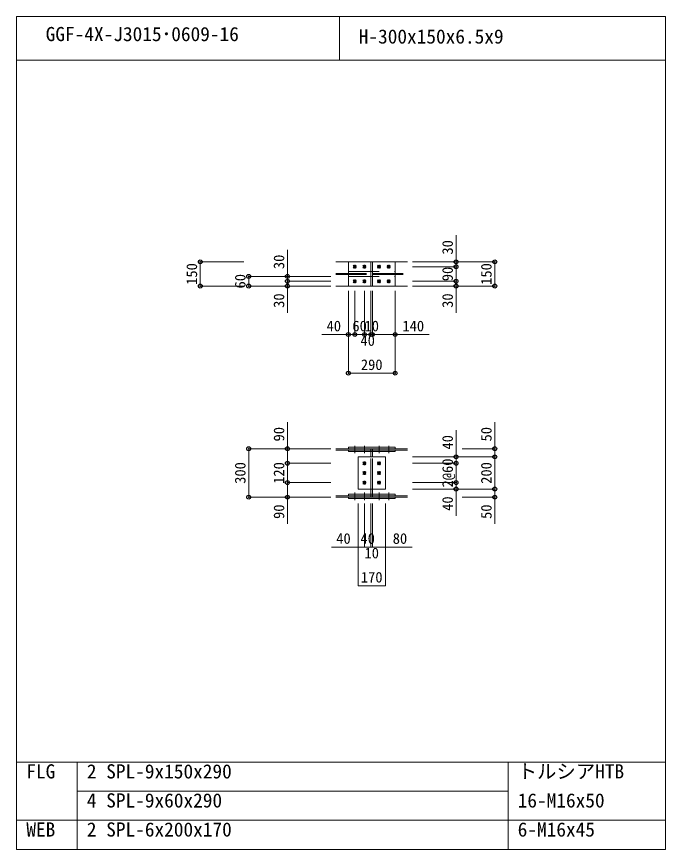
# Model space of a CAD drawing. Units: millimetres, scale not verified. Extents: x -8310 to 8310, y -4800 to 5700.
# Drawn here: x -8310 to -4290, y 540 to 5700 of the extents above; entities that cross this region are included whole.
import ezdxf
from ezdxf.enums import TextEntityAlignment as Align

# ---------------------------------------------------------------- set-up
doc = ezdxf.new("R2010")
doc.units = ezdxf.units.MM
doc.header["$LTSCALE"] = 30
doc.header["$PDMODE"] = 32
doc.header["$PDSIZE"] = 24
doc.linetypes.add('USER2', pattern=[9.525, 6.35, -3.175])
doc.layers.add('0-0', color=7, linetype='Continuous')
doc.layers.add('0-2', color=7, linetype='Continuous')
for name, color, linetype, lineweight in [('0-1', 7, 'Continuous', 18), ('0-5', 7, 'Continuous', 18), ('0-6', 7, 'USER2', 18), ('0-8', 7, 'Continuous', 18), ('0-9', 7, 'Continuous', 18), ('0-A', 7, 'Continuous', 18), ('0-B', 7, 'Continuous', 18)]:
    doc.layers.add(name, color=color, linetype=linetype, lineweight=lineweight)
doc.styles.add('ＭＳ ゴシック', font='')
doc.styles.get('ＭＳ ゴシック').set_extended_font_data('MS Gothic')

msp = doc.modelspace()

# ---------------------------------------------------------------- linework, layer by layer
at = {"layer": '0-0'}
for p in [(-7172, 4180.5), (-5587, 4180.5), (-5347, 4180.5), (-5587, 4150.5), (-6872, 4090.5), (-6632, 4090.5), (-7172, 4030.5), (-6872, 4030.5), (-6632, 4060.5), (-6632, 4030.5), (-5587, 4060.5), (-5587, 4030.5), (-5347, 4030.5), (-6254.5, 3730.5), (-6214.5, 3730.5), (-6154.5, 3730.5), (-6114.5, 3730.5), (-6104.5, 3730.5), (-5964.5, 3730.5), (-6254.5, 3490.5), (-5964.5, 3490.5), (-6872, 3022.5), (-6632, 3022.5), (-5347, 3022.5), (-6632, 2932.5), (-5587, 2972.5), (-5587, 2932.5), (-5347, 2972.5), (-6632, 2812.5), (-5587, 2812.5), (-5587, 2772.5), (-5347, 2772.5), (-6872, 2722.5), (-6632, 2722.5), (-5347, 2722.5)]:
    msp.add_point(p, dxfattribs=at)
at = {"layer": '0-1'}
for p, q in [((-8310, 540), (-8310, 5700)), ((-8310, 5700), (-4290, 5700)), ((-6310, 5430), (-6310, 5700)), ((-4290, 540), (-4290, 5700)), ((-8310, 5430), (-4290, 5430)), ((-8310, 1080), (-4290, 1080)), ((-7935, 540), (-7935, 1080)), ((-5265, 540), (-5265, 1080)), ((-7935, 900), (-5265, 900)), ((-8310, 720), (-4290, 720)), ((-8310, 540), (-4290, 540))]:
    msp.add_line(p, q, dxfattribs=at)
at = {"layer": '0-5'}
for p, q in [((-6332, 4180.5), (-6114.5, 4180.5)), ((-6254.5, 4180.5), (-5964.5, 4180.5)), ((-6254.5, 4030.5), (-6254.5, 4180.5)), ((-6104.5, 4180.5), (-5887, 4180.5)), ((-6332, 4030.5), (-6114.5, 4030.5)), ((-6104.5, 4030.5), (-5887, 4030.5)), ((-6332, 3022.5), (-6114.5, 3022.5)), ((-6254.5, 3031.5), (-5964.5, 3031.5)), ((-6254.5, 3022.5), (-6254.5, 3031.5)), ((-6254.5, 3013.5), (-5964.5, 3013.5)), ((-6254.5, 3004.5), (-6254.5, 3013.5)), ((-6114.5, 2972.5), (-6114.5, 3004.5)), ((-6104.5, 3022.5), (-5887, 3022.5)), ((-6104.5, 3013.5), (-6104.5, 3022.5)), ((-6104.5, 3013.5), (-5887, 3013.5)), ((-6104.5, 2972.5), (-6104.5, 3004.5)), ((-6194.5, 2972.5), (-6024.5, 2972.5)), ((-6194.5, 2772.5), (-6194.5, 2972.5)), ((-6254.5, 2740.5), (-6114.5, 2740.5)), ((-6254.5, 2731.5), (-6254.5, 2740.5)), ((-6114.5, 2740.5), (-6114.5, 2772.5)), ((-6114.5, 2740.5), (-5964.5, 2740.5)), ((-6104.5, 2740.5), (-6104.5, 2772.5)), ((-5964.5, 2731.5), (-5964.5, 2740.5)), ((-6332, 2731.5), (-6114.5, 2731.5)), ((-6254.5, 2731.5), (-6114.5, 2731.5)), ((-6254.5, 2722.5), (-6114.5, 2722.5)), ((-6254.5, 2713.5), (-6254.5, 2722.5)), ((-6254.5, 2713.5), (-6114.5, 2713.5)), ((-6114.5, 2731.5), (-5964.5, 2731.5)), ((-6114.5, 2722.5), (-5964.5, 2722.5)), ((-6114.5, 2713.5), (-5964.5, 2713.5)), ((-6104.5, 2722.5), (-5887, 2722.5)), ((-5964.5, 2713.5), (-5964.5, 2722.5))]:
    msp.add_line(p, q, dxfattribs=at)
for points in [[(-6254.5, 4030.5), (-5964.5, 4030.5), (-5964.5, 4180.5)], [(-6332, 3013.5), (-6114.5, 3013.5), (-6114.5, 3022.5)], [(-6254.5, 3022.5), (-5964.5, 3022.5), (-5964.5, 3031.5)], [(-6254.5, 3004.5), (-5964.5, 3004.5), (-5964.5, 3013.5)], [(-6194.5, 2772.5), (-6024.5, 2772.5), (-6024.5, 2972.5)], [(-6332, 2722.5), (-6114.5, 2722.5), (-6114.5, 2731.5)], [(-6104.5, 2722.5), (-6104.5, 2731.5), (-5887, 2731.5)]]:
    msp.add_lwpolyline(points, dxfattribs=at)
at = {"layer": '0-6'}
for p, q in [((-6254.5, 4180.5), (-5964.5, 4180.5)), ((-6114.5, 4030.5), (-6114.5, 4180.5)), ((-6104.5, 4030.5), (-6104.5, 4180.5)), ((-6332, 4108.75), (-6114.5, 4108.75)), ((-6332, 4102.25), (-6114.5, 4102.25)), ((-6254.5, 4120.5), (-5964.5, 4120.5)), ((-6254.5, 4090.5), (-5964.5, 4090.5)), ((-6104.5, 4108.75), (-5887, 4108.75)), ((-6104.5, 4102.25), (-5887, 4102.25)), ((-6254.5, 4030.5), (-5964.5, 4030.5)), ((-6114.5, 3004.5), (-6114.5, 3013.5)), ((-6104.5, 3004.5), (-6104.5, 3013.5)), ((-6114.5, 2772.5), (-6114.5, 2972.5)), ((-6104.5, 2772.5), (-6104.5, 2972.5)), ((-6114.5, 2731.5), (-6114.5, 2740.5)), ((-6104.5, 2731.5), (-6104.5, 2740.5))]:
    msp.add_line(p, q, dxfattribs=at)
at = {"layer": '0-8'}
for p, q in [((-6225.5, 4150.5), (-6203.5, 4150.5)), ((-6223.84, 4141.17), (-6205.17, 4159.83)), ((-6223.83, 4159.83), (-6205.17, 4141.17)), ((-6214.5, 4139.5), (-6214.5, 4161.5)), ((-6165.5, 4150.5), (-6143.5, 4150.5)), ((-6163.84, 4141.17), (-6145.17, 4159.83)), ((-6163.83, 4159.83), (-6145.17, 4141.17)), ((-6154.5, 4139.5), (-6154.5, 4161.5)), ((-6075.5, 4150.5), (-6053.5, 4150.5)), ((-6073.84, 4141.17), (-6055.17, 4159.83)), ((-6073.83, 4159.83), (-6055.17, 4141.17)), ((-6064.5, 4139.5), (-6064.5, 4161.5)), ((-6015.5, 4150.5), (-5993.5, 4150.5)), ((-6013.84, 4141.17), (-5995.17, 4159.83)), ((-6013.83, 4159.83), (-5995.17, 4141.17)), ((-6004.5, 4139.5), (-6004.5, 4161.5)), ((-6225.5, 4060.5), (-6203.5, 4060.5)), ((-6223.84, 4051.17), (-6205.17, 4069.83)), ((-6223.83, 4069.83), (-6205.17, 4051.17)), ((-6214.5, 4049.5), (-6214.5, 4071.5)), ((-6165.5, 4060.5), (-6143.5, 4060.5)), ((-6163.84, 4051.17), (-6145.17, 4069.83)), ((-6163.83, 4069.83), (-6145.17, 4051.17)), ((-6154.5, 4049.5), (-6154.5, 4071.5)), ((-6075.5, 4060.5), (-6053.5, 4060.5)), ((-6073.84, 4051.17), (-6055.17, 4069.83)), ((-6073.83, 4069.83), (-6055.17, 4051.17)), ((-6064.5, 4049.5), (-6064.5, 4071.5)), ((-6015.5, 4060.5), (-5993.5, 4060.5)), ((-6013.84, 4051.17), (-5995.17, 4069.83)), ((-6013.83, 4069.83), (-5995.17, 4051.17)), ((-6004.5, 4049.5), (-6004.5, 4071.5)), ((-6163.84, 2923.17), (-6145.17, 2941.83)), ((-6163.83, 2941.83), (-6145.17, 2923.17)), ((-6154.5, 2921.5), (-6154.5, 2943.5)), ((-6073.84, 2923.17), (-6055.17, 2941.83)), ((-6073.83, 2941.83), (-6055.17, 2923.17)), ((-6064.5, 2921.5), (-6064.5, 2943.5)), ((-6165.5, 2932.5), (-6143.5, 2932.5)), ((-6075.5, 2932.5), (-6053.5, 2932.5)), ((-6165.5, 2872.5), (-6143.5, 2872.5)), ((-6163.84, 2863.17), (-6145.17, 2881.83)), ((-6163.83, 2881.83), (-6145.17, 2863.17)), ((-6154.5, 2861.5), (-6154.5, 2883.5)), ((-6075.5, 2872.5), (-6053.5, 2872.5)), ((-6073.84, 2863.17), (-6055.17, 2881.83)), ((-6073.83, 2881.83), (-6055.17, 2863.17)), ((-6064.5, 2861.5), (-6064.5, 2883.5)), ((-6165.5, 2812.5), (-6143.5, 2812.5)), ((-6163.84, 2803.17), (-6145.17, 2821.83)), ((-6163.83, 2821.83), (-6145.17, 2803.17)), ((-6154.5, 2801.5), (-6154.5, 2823.5)), ((-6075.5, 2812.5), (-6053.5, 2812.5)), ((-6073.84, 2803.17), (-6055.17, 2821.83)), ((-6073.83, 2821.83), (-6055.17, 2803.17)), ((-6064.5, 2801.5), (-6064.5, 2823.5))]:
    msp.add_line(p, q, dxfattribs=at)
at = {"layer": '0-9'}
for p, q in [((-6214.5, 3041.5), (-6214.5, 2994.5)), ((-6154.5, 3041.5), (-6154.5, 2994.5)), ((-6064.5, 3041.5), (-6064.5, 2994.5)), ((-6004.5, 3041.5), (-6004.5, 2994.5)), ((-6214.5, 2703.5), (-6214.5, 2750.5)), ((-6154.5, 2703.5), (-6154.5, 2750.5)), ((-6064.5, 2703.5), (-6064.5, 2750.5)), ((-6004.5, 2703.5), (-6004.5, 2750.5))]:
    msp.add_line(p, q, dxfattribs=at)
at = {"layer": '0-A'}
for p, q in [((-6902, 4180.5), (-7172, 4180.5)), ((-5857, 4180.5), (-5587, 4180.5)), ((-5857, 4180.5), (-5347, 4180.5)), ((-5857, 4150.5), (-5587, 4150.5)), ((-6362, 4090.5), (-6872, 4090.5)), ((-6362, 4090.5), (-6632, 4090.5)), ((-6362, 4060.5), (-6632, 4060.5)), ((-6632, 3865.5), (-6632, 4060.5)), ((-6362, 4030.5), (-6632, 4030.5)), ((-5857, 4060.5), (-5587, 4060.5)), ((-5857, 4030.5), (-5587, 4030.5)), ((-5587, 3865.5), (-5587, 4060.5)), ((-6254.5, 4000.5), (-6254.5, 3730.5)), ((-6254.5, 4000.5), (-6254.5, 3490.5)), ((-6214.5, 4000.5), (-6214.5, 3730.5)), ((-6214.5, 4000.5), (-6214.5, 3730.5)), ((-6154.5, 4000.5), (-6154.5, 3730.5)), ((-6154.5, 4000.5), (-6154.5, 3730.5)), ((-6114.5, 4000.5), (-6114.5, 3730.5)), ((-6114.5, 4000.5), (-6114.5, 3730.5)), ((-6104.5, 4000.5), (-6104.5, 3730.5)), ((-6104.5, 4000.5), (-6104.5, 3730.5)), ((-5964.5, 4000.5), (-5964.5, 3730.5)), ((-5964.5, 4000.5), (-5964.5, 3490.5)), ((-6419.5, 3730.5), (-6214.5, 3730.5)), ((-6214.5, 3730.5), (-6154.5, 3730.5)), ((-6154.5, 3730.5), (-6114.5, 3730.5)), ((-6114.5, 3730.5), (-6104.5, 3730.5)), ((-6104.5, 3730.5), (-5754.5, 3730.5)), ((-6254.5, 3490.5), (-5964.5, 3490.5)), ((-6362, 3022.5), (-6872, 3022.5)), ((-6362, 3022.5), (-6632, 3022.5)), ((-5549.81, 3022.5), (-5347, 3022.5)), ((-5857, 2972.5), (-5587, 2972.5)), ((-5857, 2972.5), (-5347, 2972.5)), ((-6362, 2932.5), (-6632, 2932.5)), ((-5857, 2932.5), (-5587, 2932.5)), ((-6362, 2812.5), (-6632, 2812.5)), ((-6632, 2557.5), (-6632, 2812.5)), ((-5857, 2812.5), (-5587, 2812.5)), ((-5587, 2607.5), (-5587, 2812.5)), ((-5857, 2772.5), (-5587, 2772.5)), ((-5857, 2772.5), (-5347, 2772.5)), ((-5347, 2557.5), (-5347, 2772.5)), ((-6362, 2722.5), (-6632, 2722.5)), ((-6194.5, 2683.5), (-6194.5, 2413.5)), ((-6194.5, 2683.5), (-6194.5, 2173.5)), ((-6154.5, 2683.5), (-6154.5, 2413.5)), ((-6154.5, 2683.5), (-6154.5, 2413.5)), ((-6114.5, 2683.5), (-6114.5, 2413.5)), ((-6114.5, 2683.5), (-6114.5, 2413.5)), ((-6104.5, 2683.5), (-6104.5, 2413.5)), ((-6104.5, 2683.5), (-6104.5, 2413.5)), ((-6024.5, 2683.5), (-6024.5, 2413.5)), ((-6024.5, 2683.5), (-6024.5, 2173.5)), ((-5549.81, 2722.5), (-5347, 2722.5)), ((-6359.5, 2413.5), (-6154.5, 2413.5)), ((-6154.5, 2413.5), (-6114.5, 2413.5)), ((-6114.5, 2413.5), (-6104.5, 2413.5)), ((-6104.5, 2413.5), (-5859.5, 2413.5)), ((-6194.5, 2173.5), (-6024.5, 2173.5))]:
    msp.add_line(p, q, dxfattribs=at)
for points in [[(-5857, 4150.5), (-5587, 4150.5), (-5587, 4345.5)], [(-6362, 4060.5), (-6632, 4060.5), (-6632, 4255.5)], [(-6902, 4030.5), (-7172, 4030.5), (-7172, 4180.5)], [(-5857, 4030.5), (-5347, 4030.5), (-5347, 4180.5)], [(-5857, 4060.5), (-5587, 4060.5), (-5587, 4150.5)], [(-6362, 4030.5), (-6872, 4030.5), (-6872, 4090.5)], [(-6362, 2932.5), (-6632, 2932.5), (-6632, 3187.5)], [(-5857, 2972.5), (-5347, 2972.5), (-5347, 3187.5)], [(-5857, 2932.5), (-5587, 2932.5), (-5587, 3137.5)], [(-6362, 2722.5), (-6872, 2722.5), (-6872, 3022.5)], [(-5857, 2772.5), (-5347, 2772.5), (-5347, 2972.5)], [(-6362, 2812.5), (-6632, 2812.5), (-6632, 2932.5)], [(-5857, 2812.5), (-5587, 2812.5), (-5587, 2932.5)]]:
    msp.add_lwpolyline(points, dxfattribs=at)
at = {"layer": '0-B'}
for centre in [(-6214.5, 4150.5), (-6154.5, 4150.5), (-6064.5, 4150.5), (-6004.5, 4150.5), (-6214.5, 4060.5), (-6154.5, 4060.5), (-6064.5, 4060.5), (-6004.5, 4060.5), (-6154.5, 2932.5), (-6064.5, 2932.5), (-6154.5, 2872.5), (-6064.5, 2872.5), (-6154.5, 2812.5), (-6064.5, 2812.5)]:
    msp.add_circle(centre, 9, dxfattribs=at)

# ---------------------------------------------------------------- texts
at = {"layer": '0-2', "style": 'ＭＳ ゴシック'}
for s, p in [('GGF-4X-J3015･0609-16', (-8130, 5521.8)), ('H-300x150x6.5x9', (-6190, 5506.8)), ('FLG', (-8250, 952.8)), ('2', (-7875, 952.8)), ('SPL-9x150x290', (-7755, 952.8)), ('トルシアHTB', (-5205, 952.8)), ('4', (-7875, 772.8)), ('SPL-9x60x290', (-7755, 772.8)), ('16-M16x50', (-5205, 772.8)), ('WEB', (-8250, 592.8)), ('2', (-7875, 592.8)), ('SPL-6x200x170', (-7755, 592.8)), ('6-M16x45', (-5205, 592.8))]:
    msp.add_text(s, height=87.98, dxfattribs=at).set_placement(p, align=Align.BOTTOM_LEFT)
at = {"layer": '0-A', "style": 'ＭＳ ゴシック'}
for s, p in [('30', (-5587, 4225.5)), ('30', (-6632, 4135.5)), ('150', (-7172, 4038)), ('90', (-5587, 4060.5)), ('150', (-5347, 4038)), ('60', (-6872, 4015.5)), ('30', (-6632, 3895.5)), ('30', (-5587, 3895.5)), ('90', (-6632, 3067.5)), ('50', (-5347, 3067.5)), ('40', (-5587, 3017.5)), ('2@60', (-5587, 2782.5)), ('300', (-6872, 2805)), ('120', (-6632, 2805)), ('200', (-5347, 2805)), ('40', (-5587, 2637.5)), ('90', (-6632, 2587.5)), ('50', (-5347, 2587.5))]:
    msp.add_text(s, height=65.98, rotation=90, dxfattribs=at).set_placement(p, align=Align.BOTTOM_LEFT)
for s, p in [('40', (-6389.5, 3730.5)), ('60', (-6229.5, 3730.5)), ('10', (-6154.5, 3730.5)), ('140', (-5919.5, 3730.5)), ('40', (-6179.5, 3640.5)), ('290', (-6177, 3490.5)), ('40', (-6329.5, 2413.5)), ('40', (-6179.5, 2413.5)), ('80', (-5979.5, 2413.5)), ('10', (-6154.5, 2323.5)), ('170', (-6177, 2173.5))]:
    msp.add_text(s, height=65.98, dxfattribs=at).set_placement(p, align=Align.BOTTOM_LEFT)

doc.saveas('drawing.dxf')
